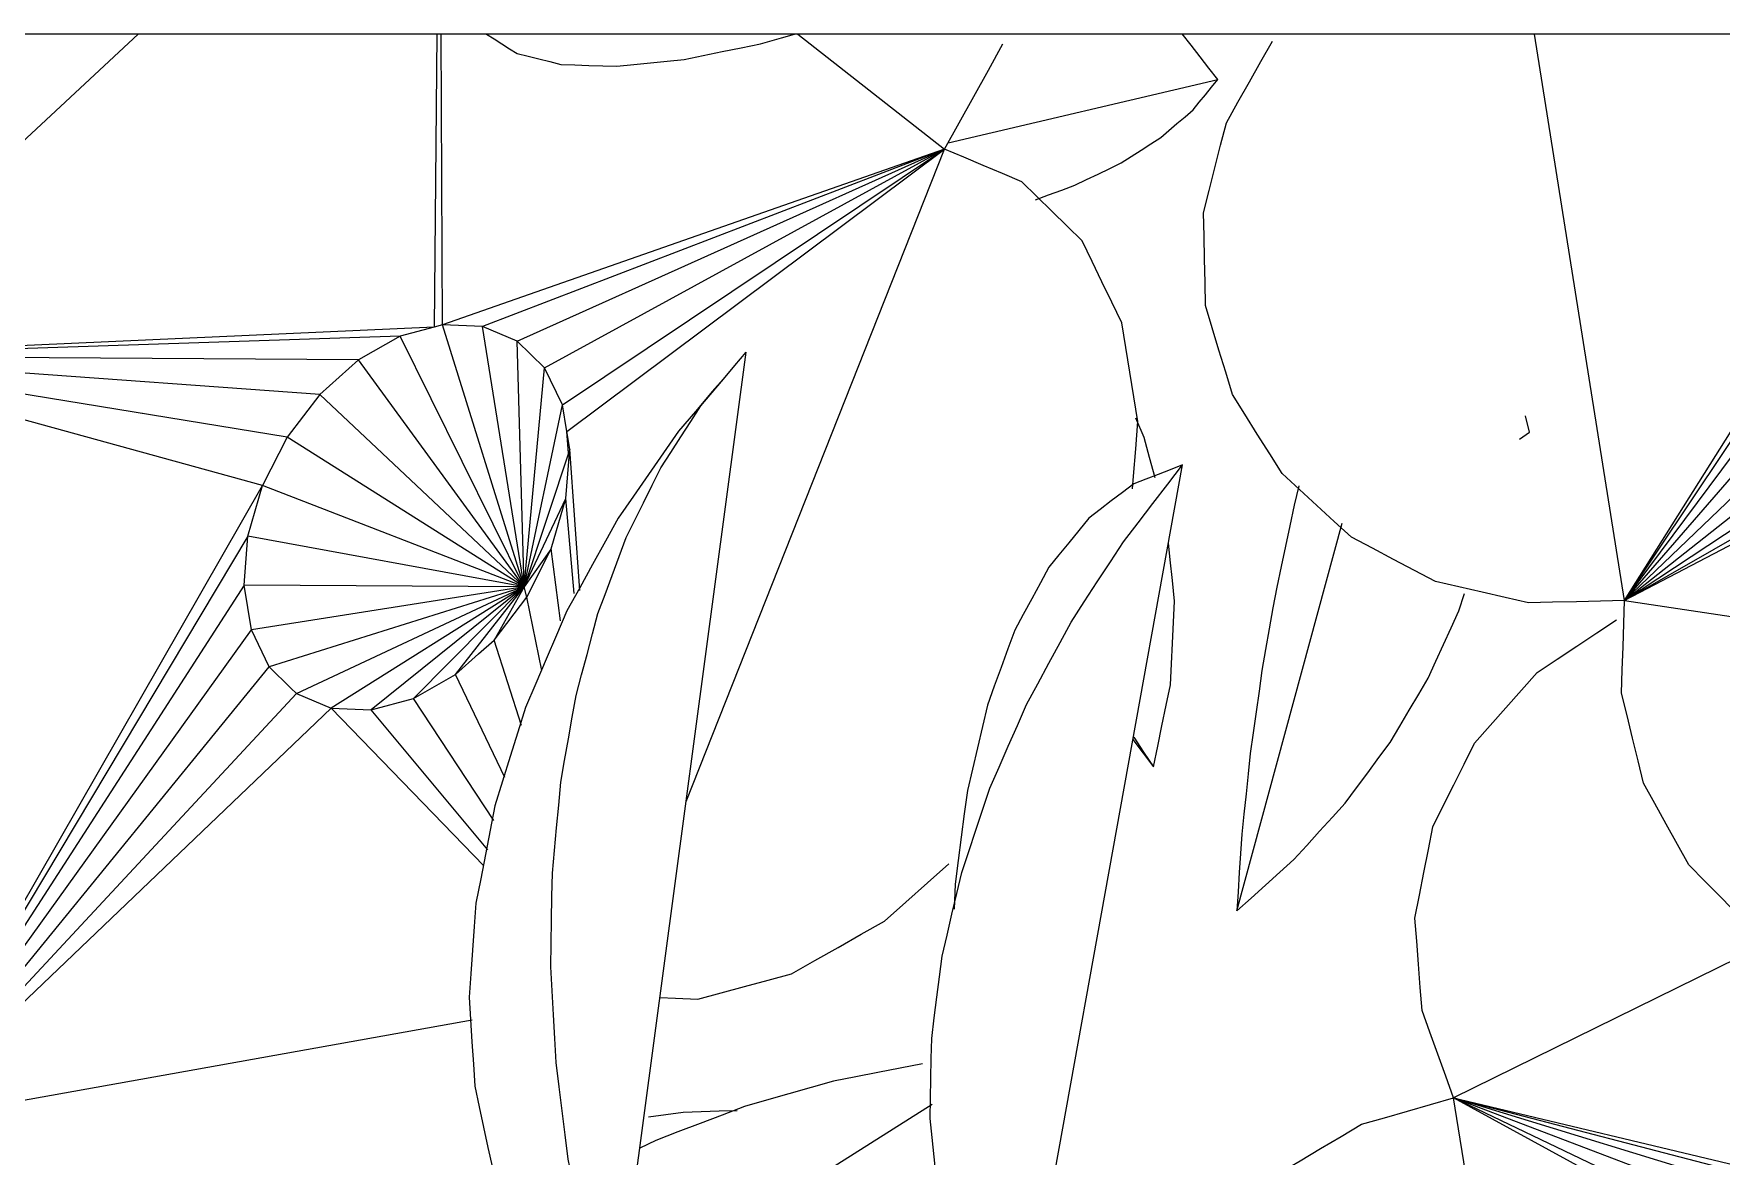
# Model space of a CAD drawing. Header units: metres. Extents: x -18.34 to -13.25, y -25.49 to -16.26.
# Drawn here: x -14.939 to -14.8534, y -20.9681 to -20.9112 of the extents above; entities that cross this region are included whole.
import ezdxf

# ---------------------------------------------------------------- set-up
doc = ezdxf.new("R2010")
doc.units = ezdxf.units.M
for name, color, linetype, lineweight in [('Importações nas famílias', 7, 'Continuous', 5), ('Quadro estrutural', 7, 'Continuous', 5), ('Vegetação', 7, 'Continuous', 5)]:
    doc.layers.add(name, color=color, linetype=linetype, lineweight=lineweight)

# ---------------------------------------------------------------- blocks, each defined once
blk = doc.blocks.new('Planta_pergolado_12200 - plantas pergolado_skp_Component_12-V668-Pavimento 02 - Executivo')
at = {"layer": 'Importações nas famílias', "color": 9, "flags": 128}
for points in [[(0.02661, -0.165775), (0.026581, -0.166686), (0.026552, -0.167597), (0.026524, -0.168507)], [(0.026524, -0.168507), (0.026405, -0.16939), (0.026285, -0.170272)]]:
    blk.add_lwpolyline(points, dxfattribs=at)
blk = doc.blocks.new('Planta_pergolado_12200 - plantas pergolado_skp_Component_16-V3907-Pavimento 02 - Executivo')
at = {"extrusion": (0, 0, -1), "zscale": -1, "rotation": 180}
blk.add_blockref('Planta_pergolado_12200 - plantas pergolado_skp_Component_12-V668-Pavimento 02 - Executivo', (0, 0), dxfattribs=at)
blk = doc.blocks.new('Planta_pergolado_12200 - plantas pergolado_skp_Component_12-V3948-Pavimento 02 - Executivo')
at = {"layer": 'Importações nas famílias', "color": 9}
for p, q in [((0.0159, 0.173345), (0.000331, 0.197987)), ((0.026926, 0.155892), (0.016898, 0.171765)), ((0.025109, 0.169902), (0.024718, 0.17072))]:
    blk.add_line(p, q, dxfattribs=at)
at = {"layer": 'Importações nas famílias', "color": 9, "flags": 128}
for points in [[(-0.000419, 0.197576), (-0.000468, 0.196691), (-0.000533, 0.195514), (-0.000599, 0.194337)], [(-0.000599, 0.194337), (-0.000508, 0.193102), (-0.000417, 0.191867), (-0.000326, 0.190632), (-0.000235, 0.189397)], [(-0.000235, 0.189397), (0.00001, 0.188133), (0.000254, 0.186869), (0.000499, 0.185605), (0.000744, 0.184342)], [(0.000744, 0.184342), (0.001137, 0.183078), (0.00153, 0.181815), (0.001923, 0.180552), (0.002316, 0.179289)], [(0.002316, 0.179289), (0.002848, 0.178056), (0.00338, 0.176823), (0.003912, 0.17559), (0.004444, 0.174358)], [(0.004444, 0.174358), (0.005102, 0.173184), (0.005761, 0.17201), (0.006419, 0.170837), (0.007078, 0.169663)], [(0.007078, 0.169663), (0.007847, 0.168577), (0.008617, 0.16749), (0.009386, 0.166403), (0.010156, 0.165316)], [(0.02682, 0.16541), (0.026392, 0.166533), (0.025964, 0.167656), (0.025536, 0.168779), (0.025109, 0.169902)], [(0.010156, 0.165316), (0.011019, 0.164342), (0.011881, 0.163367), (0.012744, 0.162393), (0.013606, 0.161419)], [(0.028117, 0.160887), (0.027793, 0.162018), (0.027468, 0.163149), (0.027144, 0.16428), (0.02682, 0.16541)], [(0.013606, 0.161419), (0.014542, 0.160579), (0.015477, 0.15974), (0.016412, 0.158901), (0.017348, 0.158062)], [(0.028987, 0.156383), (0.028769, 0.157509), (0.028552, 0.158635), (0.028334, 0.159761), (0.028117, 0.160887)], [(0.017348, 0.158062), (0.018334, 0.157377), (0.01932, 0.156693), (0.020306, 0.156008), (0.021292, 0.155324)]]:
    blk.add_lwpolyline(points, dxfattribs=at)
blk = doc.blocks.new('Planta_pergolado_12200 - plantas pergolado_skp_Component_16-V3950-Pavimento 02 - Executivo')
blk.add_blockref('Planta_pergolado_12200 - plantas pergolado_skp_Component_12-V3948-Pavimento 02 - Executivo', (0, 0))
blk = doc.blocks.new('Planta_pergolado_12200 - plantas pergolado_skp_-V3951-Pavimento 02 - Executivo')
blk.add_blockref('Planta_pergolado_12200 - plantas pergolado_skp_Component_16-V3950-Pavimento 02 - Executivo', (0, 0))
blk = doc.blocks.new('Planta_pergolado_12200 - plantas pergolado_skp_-V3952-Pavimento 02 - Executivo')
for name in ['Planta_pergolado_12200 - plantas pergolado_skp_-V3951-Pavimento 02 - Executivo', 'Planta_pergolado_12200 - plantas pergolado_skp_Component_16-V3907-Pavimento 02 - Executivo']:
    blk.add_blockref(name, (0, 0))
blk = doc.blocks.new('Planta_pergolado_12200 - plantas pergolado_skp_Component_12-V3953-Pavimento 02 - Executivo')
at = {"layer": 'Importações nas famílias', "color": 9}
blk.add_line((0.075698, 0.155073), (0.078897, 0.1414), dxfattribs=at)
at = {"layer": 'Importações nas famílias', "color": 9, "flags": 128}
for points in [[(0.072806, 0.150645), (0.073051, 0.149978), (0.073296, 0.14931), (0.073541, 0.148643)], [(0.073541, 0.148643), (0.073825, 0.148055), (0.074109, 0.147467), (0.074393, 0.146879), (0.074677, 0.146292)], [(0.074677, 0.146292), (0.074998, 0.145791), (0.075318, 0.145289), (0.075638, 0.144788), (0.075959, 0.144287)], [(0.075959, 0.144287), (0.076312, 0.143878), (0.076665, 0.143469), (0.077018, 0.143059), (0.077371, 0.14265)], [(0.078897, 0.1414), (0.079479, 0.141849), (0.08006, 0.142298), (0.080642, 0.142747), (0.081224, 0.143196)], [(0.077371, 0.14265), (0.077752, 0.142338), (0.078134, 0.142025), (0.078515, 0.141712), (0.078897, 0.1414)]]:
    blk.add_lwpolyline(points, dxfattribs=at)
blk = doc.blocks.new('Planta_pergolado_12200 - plantas pergolado_skp_Component_12-V758-Pavimento 02 - Executivo')
at = {"layer": 'Importações nas famílias', "color": 9}
for p, q in [((0.051956, -0.129171), (0.052834, -0.12888)), ((0.036744, -0.140432), (0.056404, -0.135094)), ((0.058302, -0.137281), (0.057311, -0.13753))]:
    blk.add_line(p, q, dxfattribs=at)
at = {"layer": 'Importações nas famílias', "color": 9, "flags": 128}
for points in [[(0.04855, -0.130726), (0.049401, -0.130337), (0.050253, -0.129948), (0.051104, -0.12956), (0.051956, -0.129171)], [(0.04529, -0.132652), (0.046105, -0.132171), (0.04692, -0.131689), (0.047735, -0.131207), (0.04855, -0.130726)], [(0.042214, -0.13493), (0.042983, -0.13436), (0.043752, -0.133791), (0.044521, -0.133222), (0.04529, -0.132652)], [(0.039354, -0.137532), (0.040069, -0.136882), (0.040784, -0.136231), (0.041499, -0.13558), (0.042214, -0.13493)], [(0.036744, -0.140432), (0.037397, -0.139707), (0.038049, -0.138982), (0.038702, -0.138257), (0.039354, -0.137532)], [(0.057311, -0.13753), (0.056275, -0.13775), (0.055238, -0.13797), (0.054202, -0.13819), (0.053166, -0.13841)], [(0.053166, -0.13841), (0.052109, -0.138597), (0.051052, -0.138783), (0.049995, -0.13897), (0.048938, -0.139156)], [(0.048938, -0.139156), (0.047885, -0.139305), (0.046832, -0.139453), (0.045779, -0.139602), (0.044726, -0.139751)], [(0.040629, -0.140179), (0.039658, -0.140242), (0.038687, -0.140305), (0.037715, -0.140369), (0.036744, -0.140432)], [(0.044726, -0.139751), (0.043702, -0.139858), (0.042678, -0.139965), (0.041653, -0.140072), (0.040629, -0.140179)]]:
    blk.add_lwpolyline(points, dxfattribs=at)
blk = doc.blocks.new('Planta_pergolado_12200 - plantas pergolado_skp_Component_17-V3954-Pavimento 02 - Executivo')
at = {"layer": 'Importações nas famílias', "color": 9}
for p, q in [((0.052489, 0.120767), (0.081206, 0.125333)), ((0.052489, 0.120767), (0.046897, 0.083978)), ((0.052489, 0.120767), (0.067889, 0.104693)), ((0.052489, 0.120767), (0.069695, 0.105831)), ((0.052489, 0.120767), (0.071728, 0.106444)), ((0.052489, 0.120767), (0.073848, 0.106491)), ((0.052489, 0.120767), (0.076658, 0.105546)), ((0.064987, 0.096861), (0.052489, 0.120767)), ((0.052489, 0.120767), (0.064929, 0.099055)), ((0.052489, 0.120767), (0.065421, 0.101186)), ((0.052489, 0.120767), (0.066431, 0.103109))]:
    blk.add_line(p, q, dxfattribs=at)
at = {"layer": 'Importações nas famílias', "color": 9, "flags": 128}
for points in [[(0.067438, 0.142017), (0.068613, 0.142043), (0.069789, 0.142069), (0.070964, 0.142095), (0.072139, 0.142121)], [(0.072139, 0.142121), (0.073283, 0.141832), (0.074426, 0.141542), (0.07557, 0.141253), (0.076714, 0.140963)], [(0.062931, 0.140657), (0.064058, 0.140997), (0.065184, 0.141337), (0.066311, 0.141677), (0.067438, 0.142017)], [(0.058924, 0.138135), (0.059926, 0.138765), (0.060927, 0.139396), (0.061929, 0.140026), (0.062931, 0.140657)], [(0.076714, 0.140963), (0.077748, 0.140378), (0.078782, 0.139792), (0.079815, 0.139207), (0.080849, 0.138621)], [(0.055691, 0.134621), (0.056499, 0.1355), (0.057307, 0.136378), (0.058116, 0.137256), (0.058924, 0.138135)], [(0.053452, 0.130356), (0.054012, 0.131423), (0.054571, 0.132489), (0.055131, 0.133555), (0.055691, 0.134621)], [(0.05236, 0.125631), (0.052633, 0.126812), (0.052906, 0.127994), (0.053179, 0.129175), (0.053452, 0.130356)], [(0.052489, 0.120767), (0.052457, 0.121983), (0.052424, 0.123199), (0.052392, 0.124415), (0.05236, 0.125631)], [(0.043216, 0.119804), (0.044359, 0.120082), (0.045502, 0.12036), (0.046645, 0.120639), (0.047788, 0.120917)], [(0.047788, 0.120917), (0.048963, 0.120879), (0.050138, 0.120842), (0.051314, 0.120804), (0.052489, 0.120767)], [(0.039086, 0.117502), (0.040118, 0.118078), (0.041151, 0.118653), (0.042183, 0.119228), (0.043216, 0.119804)], [(0.035679, 0.11417), (0.03653, 0.115003), (0.037382, 0.115836), (0.038234, 0.116669), (0.039086, 0.117502)]]:
    blk.add_lwpolyline(points, dxfattribs=at)
blk = doc.blocks.new('Planta_pergolado_12200 - plantas pergolado_skp_Component_16-V3955-Pavimento 02 - Executivo')
for name in ['Planta_pergolado_12200 - plantas pergolado_skp_Component_12-V3953-Pavimento 02 - Executivo', 'Planta_pergolado_12200 - plantas pergolado_skp_Component_17-V3954-Pavimento 02 - Executivo']:
    blk.add_blockref(name, (0, 0))
at = {"extrusion": (0, 0, -1), "zscale": -1, "rotation": 180}
blk.add_blockref('Planta_pergolado_12200 - plantas pergolado_skp_Component_12-V758-Pavimento 02 - Executivo', (0, 0), dxfattribs=at)
blk = doc.blocks.new('Planta_pergolado_12200 - plantas pergolado_skp_Component_12-V780-Pavimento 02 - Executivo')
at = {"layer": 'Importações nas famílias', "color": 9}
for p, q in [((0.045432, -0.145702), (0.044057, -0.144662)), ((0.060755, -0.145127), (0.061726, -0.145555))]:
    blk.add_line(p, q, dxfattribs=at)
at = {"layer": 'Importações nas famílias', "color": 9, "flags": 128}
for points in [[(0.044057, -0.144662), (0.045095, -0.144446), (0.046134, -0.14423), (0.047172, -0.144014), (0.04821, -0.143798)], [(0.04821, -0.143798), (0.049268, -0.143745), (0.050327, -0.143693), (0.051385, -0.14364), (0.052443, -0.143587)], [(0.052443, -0.143587), (0.053497, -0.143699), (0.054551, -0.14381), (0.055404, -0.1439)], [(0.058707, -0.14458), (0.059731, -0.144853), (0.060755, -0.145127)], [(0.045546, -0.145663), (0.044802, -0.145163), (0.044057, -0.144662)]]:
    blk.add_lwpolyline(points, dxfattribs=at)
blk = doc.blocks.new('Planta_pergolado_12200 - plantas pergolado_skp_Component_17-V3965-Pavimento 02 - Executivo')
at = {"layer": 'Importações nas famílias', "color": 9}
for p, q in [((-0.002443, 0.140535), (-0.001881, 0.141145)), ((0.014438, 0.127395), (0.027264, 0.129434)), ((0.015853, 0.108557), (0.027264, 0.129434)), ((0.016971, 0.107923), (0.027264, 0.129434)), ((0.018511, 0.106406), (0.027264, 0.129434)), ((0.020103, 0.1061), (0.027264, 0.129434)), ((0.027264, 0.129434), (0.021178, 0.106077)), ((0.027264, 0.129434), (0.021679, 0.106066)), ((0.035281, 0.113157), (0.027264, 0.129434)), ((-0.004665, 0.124358), (0.005966, 0.126048)), ((-0.006395, 0.121772), (-0.000688, 0.115816)), ((-0.006252, 0.121986), (-0.000109, 0.116653)), ((-0.006138, 0.122156), (0.000354, 0.117323)), ((-0.006061, 0.12227), (0.000665, 0.117775)), ((-0.00602, 0.122332), (0.000832, 0.118016)), ((-0.002661, 0.11296), (-0.006965, 0.121193)), ((-0.006864, 0.121243), (-0.002364, 0.113389)), ((-0.0067, 0.12133), (-0.001899, 0.114062)), ((-0.00655, 0.12154), (-0.001314, 0.114909)), ((-0.009007, 0.119233), (-0.011721, 0.101372)), ((0.009056, 0.112167), (0.013043, 0.109502)), ((0.009604, 0.112492), (0.015853, 0.108557)), ((0.008211, 0.111474), (0.010923, 0.109455)), ((0.006951, 0.110525), (0.00889, 0.108842)), ((0.005379, 0.109483), (0.007084, 0.107704)), ((0.007084, 0.107704), (0.00889, 0.108842)), ((0.00889, 0.108842), (0.010923, 0.109455)), ((0.00889, 0.108842), (0.009724, 0.103979)), ((0.010923, 0.109455), (0.010436, 0.103424)), ((0.010891, 0.102961), (0.013043, 0.109502)), ((0.010923, 0.109455), (0.013043, 0.109502)), ((0.015106, 0.108979), (0.011212, 0.102577)), ((0.013043, 0.109502), (0.015106, 0.108979)), ((0.015106, 0.108979), (0.015853, 0.108557)), ((0.011532, 0.10231), (0.016971, 0.107923)), ((0.015853, 0.108557), (0.016971, 0.107923)), ((0.016971, 0.107923), (0.018511, 0.106406)), ((0.0065, 0.107069), (0.007084, 0.107704)), ((0.00812, 0.105493), (0.007084, 0.107704)), ((0.017188, 0.105537), (0.018511, 0.106406)), ((0.011822, 0.102015), (0.014086, 0.103501)), ((0.012137, 0.101695), (0.012958, 0.102006)), ((0.004787, 0.097765), (0.004182, 0.099872)), ((0.00501, 0.097388), (0.004787, 0.097765)), ((0.00501, 0.097388), (0.005897, 0.095889)), ((0.005897, 0.095889), (0.007437, 0.094371)), ((0.006489, 0.096583), (0.005966, 0.09597)), ((0.007764, 0.095142), (0.007437, 0.094371)), ((0.005966, 0.093862), (0.007437, 0.094371)), ((0.007437, 0.094371), (0.009302, 0.093315)), ((0.009302, 0.093315), (0.005981, 0.09241)), ((0.006068, 0.091256), (0.00997, 0.092089)), ((0.009629, 0.092394), (0.00608, 0.091579)), ((-0.017405, 0.088077), (-0.018418, 0.088393)), ((0.015396, 0.083576), (0.015686, 0.082173)), ((0.016958, 0.080884), (0.017146, 0.079248)), ((0.017851, 0.080032), (0.018216, 0.069909)), ((0.018424, 0.079535), (0.018216, 0.069909)), ((0.018742, 0.079316), (0.018216, 0.069909)), ((0.018836, 0.079314), (0.018216, 0.069909)), ((0.018216, 0.069909), (0.023353, 0.075205)), ((0.018043, 0.071417), (0.018216, 0.069909)), ((0.018016, 0.070881), (0.018216, 0.069909)), ((0.018216, 0.069909), (0.017661, 0.068651))]:
    blk.add_line(p, q, dxfattribs=at)
at = {"layer": 'Importações nas famílias', "color": 9, "flags": 128}
for points in [[(0.002126, 0.143668), (0.003253, 0.144008), (0.004379, 0.144348), (0.005506, 0.144688), (0.006633, 0.145028)], [(0.006633, 0.145028), (0.007808, 0.145054), (0.008984, 0.14508), (0.010159, 0.145106), (0.011334, 0.145132)], [(0.011334, 0.145132), (0.012478, 0.144843), (0.013622, 0.144553), (0.014765, 0.144263), (0.015909, 0.143974)], [(0.015909, 0.143974), (0.016943, 0.143389), (0.017977, 0.142803), (0.019011, 0.142218), (0.020044, 0.141632)], [(-0.001881, 0.141145), (-0.000879, 0.141776), (0.000122, 0.142407), (0.001124, 0.143037), (0.002126, 0.143668)], [(0.020044, 0.141632), (0.020898, 0.140791), (0.021752, 0.139949), (0.022606, 0.139108), (0.02346, 0.138266)], [(0.02346, 0.138266), (0.024075, 0.137226), (0.024691, 0.136186), (0.025307, 0.135146), (0.025922, 0.134106)], [(0.025922, 0.134106), (0.026258, 0.132938), (0.026593, 0.13177), (0.026928, 0.130602), (0.027264, 0.129434)], [(0.027264, 0.129434), (0.028371, 0.129835), (0.029479, 0.130236), (0.030587, 0.130636), (0.031695, 0.131037)], [(0.031695, 0.131037), (0.032867, 0.131127), (0.034039, 0.131216), (0.035211, 0.131306), (0.036383, 0.131396)], [(0.036383, 0.131396), (0.037539, 0.131168), (0.038695, 0.130941), (0.039852, 0.130714), (0.041008, 0.130486)], [(0.041008, 0.130486), (0.04207, 0.129958), (0.043132, 0.129429), (0.044193, 0.1289), (0.045255, 0.128371)], [(0.045255, 0.128371), (0.04615, 0.127577), (0.047045, 0.126782), (0.04794, 0.125988), (0.048835, 0.125194)], [(0.048835, 0.125194), (0.049502, 0.124188), (0.050169, 0.123182), (0.050837, 0.122177), (0.051504, 0.121171)], [(-0.027922, 0.098786), (-0.028198, 0.09997), (-0.028355, 0.100643)], [(-0.025673, 0.0945), (-0.026235, 0.095571), (-0.026798, 0.096643), (-0.02736, 0.097715), (-0.027922, 0.098786)], [(-0.022431, 0.090955), (-0.023242, 0.091841), (-0.024052, 0.092727), (-0.024863, 0.093613), (-0.025673, 0.0945)], [(-0.018418, 0.088393), (-0.019422, 0.089033), (-0.020425, 0.089674), (-0.021428, 0.090314), (-0.022431, 0.090955)], [(0.021775, 0.06707), (0.021017, 0.067674), (0.020084, 0.068419), (0.01915, 0.069164), (0.018216, 0.069909)]]:
    blk.add_lwpolyline(points, dxfattribs=at)
blk = doc.blocks.new('Planta_pergolado_12200 - plantas pergolado_skp_Component_16-V3966-Pavimento 02 - Executivo')
at = {"extrusion": (0, 0, -1), "zscale": -1, "rotation": 180}
blk.add_blockref('Planta_pergolado_12200 - plantas pergolado_skp_Component_12-V780-Pavimento 02 - Executivo', (0, 0), dxfattribs=at)
blk.add_blockref('Planta_pergolado_12200 - plantas pergolado_skp_Component_17-V3965-Pavimento 02 - Executivo', (0, 0))
blk = doc.blocks.new('Planta_pergolado_12200 - plantas pergolado_skp_-V4003-Pavimento 02 - Executivo')
for name in ['Planta_pergolado_12200 - plantas pergolado_skp_Component_16-V3966-Pavimento 02 - Executivo', 'Planta_pergolado_12200 - plantas pergolado_skp_Component_16-V3955-Pavimento 02 - Executivo']:
    blk.add_blockref(name, (0, 0))
blk = doc.blocks.new('Planta_pergolado_12200 - plantas pergolado_skp_-V4061-Pavimento 02 - Executivo')
for name in ['Planta_pergolado_12200 - plantas pergolado_skp_-V3952-Pavimento 02 - Executivo', 'Planta_pergolado_12200 - plantas pergolado_skp_-V4003-Pavimento 02 - Executivo']:
    blk.add_blockref(name, (0, 0))
blk = doc.blocks.new('Planta_pergolado_12200 - plantas pergolado_skp_Component_12-V3361-Pavimento 02 - Executivo')
at = {"layer": 'Importações nas famílias', "color": 9}
for p, q in [((0.060663, 0.126085), (0.061014, 0.125594)), ((0.061014, 0.125594), (0.061851, 0.125794))]:
    blk.add_line(p, q, dxfattribs=at)
blk = doc.blocks.new('Planta_pergolado_12200 - plantas pergolado_skp_Component_12-V1348-Pavimento 02 - Executivo')
at = {"layer": 'Importações nas famílias', "color": 9}
blk.add_line((0.014462, -0.172091), (0.065079, -0.165323), dxfattribs=at)
at = {"layer": 'Importações nas famílias', "color": 9, "flags": 128}
for points in [[(0.062348, -0.167622), (0.063031, -0.167047), (0.063714, -0.166473), (0.064396, -0.165898), (0.065079, -0.165323)], [(0.063714, -0.166492), (0.063077, -0.167037), (0.062076, -0.167894), (0.061075, -0.168751)], [(0.059205, -0.169655), (0.059991, -0.169147), (0.060777, -0.168639), (0.061563, -0.16813), (0.062348, -0.167622)], [(0.061075, -0.168751), (0.059973, -0.169515), (0.058871, -0.170278), (0.057769, -0.171042), (0.056667, -0.171806)], [(0.055685, -0.171399), (0.056565, -0.170963), (0.057445, -0.170527), (0.058325, -0.170091), (0.059205, -0.169655)], [(0.051825, -0.172835), (0.05279, -0.172476), (0.053755, -0.172117), (0.05472, -0.171758), (0.055685, -0.171399)], [(0.056667, -0.171806), (0.055489, -0.172458), (0.054312, -0.173111), (0.053134, -0.173763), (0.051957, -0.174416)], [(0.01694, -0.174652), (0.01632, -0.174012), (0.015701, -0.173372), (0.015082, -0.172731), (0.014462, -0.172091)], [(0.014462, -0.172091), (0.015666, -0.172414), (0.01687, -0.172736), (0.018075, -0.173059), (0.019279, -0.173381)], [(0.04767, -0.173946), (0.048709, -0.173668), (0.049748, -0.17339), (0.050787, -0.173112), (0.051825, -0.172835)], [(0.019279, -0.173381), (0.020499, -0.173621), (0.02172, -0.173861), (0.02294, -0.174101), (0.024161, -0.174341)], [(0.024161, -0.174341), (0.025384, -0.174496), (0.026608, -0.17465), (0.027831, -0.174805), (0.029055, -0.17496)], [(0.043266, -0.174721), (0.044367, -0.174527), (0.045468, -0.174334), (0.046569, -0.17414), (0.04767, -0.173946)], [(0.051957, -0.174416), (0.050732, -0.174942), (0.049506, -0.175468), (0.048281, -0.175994), (0.047056, -0.176519)], [(0.020048, -0.176702), (0.019271, -0.17619), (0.018494, -0.175677), (0.017717, -0.175165), (0.01694, -0.174652)], [(0.029055, -0.17496), (0.030268, -0.175027), (0.03148, -0.175095), (0.032693, -0.175163), (0.033906, -0.175231)], [(0.033906, -0.175231), (0.035095, -0.175211), (0.036283, -0.175191), (0.037472, -0.175171), (0.038661, -0.175151)], [(0.038661, -0.175151), (0.039812, -0.175043), (0.040963, -0.174936), (0.042114, -0.174828), (0.043266, -0.174721)], [(0.023713, -0.178192), (0.022797, -0.17782), (0.02188, -0.177447), (0.020964, -0.177075), (0.020048, -0.176702)], [(0.047056, -0.176519), (0.045811, -0.176907), (0.044567, -0.177294), (0.043323, -0.177681), (0.042078, -0.178068)], [(0.02785, -0.179087), (0.026816, -0.178864), (0.025782, -0.17864), (0.024747, -0.178416), (0.023713, -0.178192)], [(0.042078, -0.178068), (0.040844, -0.178307), (0.03961, -0.178546), (0.038376, -0.178785), (0.037142, -0.179025)], [(0.032362, -0.179367), (0.031234, -0.179297), (0.030106, -0.179227), (0.028978, -0.179157), (0.02785, -0.179087)], [(0.037142, -0.179025), (0.035947, -0.17911), (0.034752, -0.179196), (0.033557, -0.179282), (0.032362, -0.179367)]]:
    blk.add_lwpolyline(points, dxfattribs=at)
blk = doc.blocks.new('Planta_pergolado_12200 - plantas pergolado_skp_Component_12-V1349-Pavimento 02 - Executivo')
at = {"layer": 'Importações nas famílias', "color": 9}
for p, q in [((0.01205, -0.151731), (0.059356, -0.143187)), ((0.038104, -0.154722), (0.036837, -0.154775))]:
    blk.add_line(p, q, dxfattribs=at)
at = {"layer": 'Importações nas famílias', "color": 9, "flags": 128}
for points in [[(0.055456, -0.146186), (0.056431, -0.145436), (0.057406, -0.144686), (0.058381, -0.143936), (0.059356, -0.143187)], [(0.059356, -0.143187), (0.059118, -0.143805), (0.05888, -0.144424), (0.058642, -0.145042), (0.058404, -0.145661)], [(0.051394, -0.148833), (0.052409, -0.148171), (0.053425, -0.147509), (0.05444, -0.146847), (0.055456, -0.146186)], [(0.058404, -0.145661), (0.057968, -0.14623), (0.057533, -0.1468), (0.057097, -0.147369), (0.056661, -0.147938)], [(0.056661, -0.147938), (0.056038, -0.148445), (0.055415, -0.148951), (0.054792, -0.149458), (0.054169, -0.149964)], [(0.047215, -0.151098), (0.04826, -0.150532), (0.049305, -0.149965), (0.050349, -0.149399), (0.051394, -0.148833)], [(0.054169, -0.149964), (0.053373, -0.150396), (0.052577, -0.150829), (0.051781, -0.151261), (0.050985, -0.151693)], [(0.042967, -0.152956), (0.044029, -0.152492), (0.045091, -0.152027), (0.046153, -0.151562), (0.047215, -0.151098)], [(0.01205, -0.151731), (0.012838, -0.152163), (0.013626, -0.152594), (0.014414, -0.153025), (0.015203, -0.153456)], [(0.050985, -0.151693), (0.050035, -0.15204), (0.049085, -0.152387), (0.048135, -0.152734), (0.047185, -0.153082)], [(0.038696, -0.154387), (0.039764, -0.15403), (0.040832, -0.153672), (0.0419, -0.153314), (0.042967, -0.152956)], [(0.047185, -0.153082), (0.046103, -0.153336), (0.045021, -0.153591), (0.043939, -0.153845), (0.042857, -0.1541)], [(0.015203, -0.153456), (0.016062, -0.15378), (0.016922, -0.154103), (0.017782, -0.154426), (0.018641, -0.154749)], [(0.018641, -0.154749), (0.019563, -0.15496), (0.020484, -0.155171), (0.021406, -0.155382), (0.022327, -0.155593)], [(0.03445, -0.155375), (0.035512, -0.155128), (0.036573, -0.154881), (0.037635, -0.154634), (0.038696, -0.154387)], [(0.042857, -0.1541), (0.041669, -0.154255), (0.040481, -0.154411), (0.039292, -0.154566), (0.038104, -0.154722)], [(0.022327, -0.155593), (0.0233, -0.15569), (0.024274, -0.155787), (0.025247, -0.155884), (0.02622, -0.155981)], [(0.030276, -0.155908), (0.03132, -0.155775), (0.032363, -0.155642), (0.033407, -0.155508), (0.03445, -0.155375)], [(0.02622, -0.155981), (0.027234, -0.155963), (0.028248, -0.155945), (0.029262, -0.155927), (0.030276, -0.155908)]]:
    blk.add_lwpolyline(points, dxfattribs=at)
blk = doc.blocks.new('Planta_pergolado_12200 - plantas pergolado_skp_Component_12-V4278-Pavimento 02 - Executivo')
at = {"layer": 'Importações nas famílias', "color": 9, "flags": 128}
for points in [[(0.081204, 0.178484), (0.080958, 0.178098), (0.080712, 0.177711), (0.080466, 0.177325), (0.08022, 0.176938)], [(0.08022, 0.176938), (0.080083, 0.176383), (0.079946, 0.175828), (0.079809, 0.175272), (0.079672, 0.174717)], [(0.079672, 0.174717), (0.079647, 0.174006), (0.079622, 0.173295), (0.079597, 0.172584), (0.079572, 0.171873)], [(0.079572, 0.171873), (0.079659, 0.171023), (0.079747, 0.170173), (0.079834, 0.169323), (0.079922, 0.168472)], [(0.079922, 0.168472), (0.08012, 0.167503), (0.080318, 0.166534), (0.080516, 0.165565), (0.080715, 0.164596)], [(0.080715, 0.164596), (0.081019, 0.16353), (0.081206, 0.162874)]]:
    blk.add_lwpolyline(points, dxfattribs=at)
blk = doc.blocks.new('Planta_pergolado_12200 - plantas pergolado_skp_Component_17-V4279-Pavimento 02 - Executivo')
at = {"layer": 'Importações nas famílias', "color": 9}
for p, q in [((0.058312, 0.189848), (0.064877, 0.213717)), ((0.060762, 0.188606), (0.064877, 0.213717)), ((0.062935, 0.186949), (0.064877, 0.213717)), ((0.064684, 0.184991), (0.064877, 0.213717)), ((0.064877, 0.213717), (0.081206, 0.196151)), ((0.065889, 0.182866), (0.064877, 0.213717)), ((0.066352, 0.181149), (0.064877, 0.213717)), ((0.053258, 0.190786), (0.02597, 0.208403)), ((0.02597, 0.208403), (0.050999, 0.190418)), ((0.02597, 0.208403), (0.049129, 0.189511)), ((0.055753, 0.190592), (0.02597, 0.208403)), ((0.02597, 0.208403), (0.058312, 0.189848)), ((0.03121, 0.17922), (0.02597, 0.208403)), ((0.047029, 0.186366), (0.02597, 0.208403)), ((0.047775, 0.188129), (0.02597, 0.208403)), ((0.049129, 0.189511), (0.050999, 0.190418)), ((0.050999, 0.190418), (0.053258, 0.190786)), ((0.053185, 0.176573), (0.050999, 0.190418)), ((0.053185, 0.176573), (0.053258, 0.190786)), ((0.053185, 0.176573), (0.055753, 0.190592)), ((0.053258, 0.190786), (0.055753, 0.190592)), ((0.055753, 0.190592), (0.058312, 0.189848)), ((0.048047, 0.188407), (0.049129, 0.189511)), ((0.053185, 0.176573), (0.049129, 0.189511)), ((0.053185, 0.176573), (0.058312, 0.189848)), ((0.060762, 0.188606), (0.058312, 0.189848)), ((0.048047, 0.188407), (0.047775, 0.188129)), ((0.053185, 0.176573), (0.060762, 0.188606)), ((0.062935, 0.186949), (0.060762, 0.188606)), ((0.047775, 0.188129), (0.047029, 0.186366)), ((0.047775, 0.188129), (0.053185, 0.176573)), ((0.053185, 0.176573), (0.062935, 0.186949)), ((0.064684, 0.184991), (0.062935, 0.186949)), ((0.047029, 0.186366), (0.039027, 0.178624)), ((0.047029, 0.186366), (0.046943, 0.18434)), ((0.053185, 0.176573), (0.047029, 0.186366)), ((0.053185, 0.176573), (0.064684, 0.184991)), ((0.065889, 0.182866), (0.064684, 0.184991)), ((0.039849, 0.178429), (0.046943, 0.18434)), ((0.053185, 0.176573), (0.046943, 0.18434)), ((0.046943, 0.18434), (0.047523, 0.182192)), ((0.053185, 0.176573), (0.065889, 0.182866)), ((0.066352, 0.181149), (0.065889, 0.182866)), ((0.041329, 0.178112), (0.047523, 0.182192)), ((0.053185, 0.176573), (0.047523, 0.182192)), ((0.047523, 0.182192), (0.048728, 0.180066)), ((0.053185, 0.176573), (0.066468, 0.180717)), ((0.066468, 0.180717), (0.066352, 0.181149)), ((0.081206, 0.181005), (0.066352, 0.181149)), ((0.066383, 0.178692), (0.066468, 0.180717)), ((0.066468, 0.180717), (0.081206, 0.180794)), ((0.075375, 0.155252), (0.066468, 0.180717)), ((0.043504, 0.177562), (0.048728, 0.180066)), ((0.048728, 0.180066), (0.053185, 0.176573)), ((0.048728, 0.180066), (0.049776, 0.178892)), ((0.046153, 0.176707), (0.050477, 0.178108)), ((0.049776, 0.178892), (0.050477, 0.178108)), ((0.053185, 0.176573), (0.050477, 0.178108)), ((0.050477, 0.178108), (0.05265, 0.176451)), ((0.053185, 0.176573), (0.066383, 0.178692)), ((0.065637, 0.176928), (0.066383, 0.178692)), ((0.075375, 0.155252), (0.066383, 0.178692)), ((0.048929, 0.175681), (0.05265, 0.176451)), ((0.05265, 0.176451), (0.053185, 0.176573)), ((0.05265, 0.176451), (0.0551, 0.175209)), ((0.053185, 0.176573), (0.065637, 0.176928)), ((0.053185, 0.176573), (0.057659, 0.174465)), ((0.060153, 0.174271), (0.053185, 0.176573)), ((0.053185, 0.176573), (0.064283, 0.175546)), ((0.053185, 0.176573), (0.062413, 0.17464)), ((0.0551, 0.175209), (0.053185, 0.176573)), ((0.064283, 0.175546), (0.065637, 0.176928)), ((0.065637, 0.176928), (0.075375, 0.155252)), ((0.062413, 0.17464), (0.064283, 0.175546)), ((0.064283, 0.175546), (0.075375, 0.155252)), ((0.051451, 0.174735), (0.0551, 0.175209)), ((0.0551, 0.175209), (0.057659, 0.174465)), ((0.061058, 0.174419), (0.062413, 0.17464)), ((0.062413, 0.17464), (0.075375, 0.155252)), ((0.052848, 0.174046), (0.057659, 0.174465)), ((0.053, 0.173754), (0.060153, 0.174271)), ((0.057659, 0.174465), (0.060153, 0.174271)), ((0.059957, 0.174336), (0.061058, 0.174419)), ((0.060153, 0.174271), (0.061058, 0.174419)), ((0.061058, 0.174419), (0.075375, 0.155252)), ((0.042293, 0.16837), (0.075375, 0.155252)), ((0.081206, 0.162706), (0.075375, 0.155252))]:
    blk.add_line(p, q, dxfattribs=at)
at = {"layer": 'Importações nas famílias', "color": 9, "flags": 128}
for points in [[(0.032349, 0.169699), (0.032315, 0.168901), (0.032268, 0.167778)], [(0.032268, 0.167778), (0.032589, 0.166587), (0.03291, 0.165396), (0.033231, 0.164205), (0.033552, 0.163014)], [(0.033552, 0.163014), (0.034221, 0.161835), (0.034889, 0.160657), (0.035557, 0.159478), (0.036225, 0.1583)], [(0.036225, 0.1583), (0.037195, 0.157214), (0.038164, 0.156129), (0.039134, 0.155043)], [(0.073722, 0.151341), (0.074136, 0.152319), (0.074549, 0.153296), (0.074962, 0.154274), (0.075375, 0.155252)], [(0.075375, 0.155252), (0.07671, 0.154513), (0.078045, 0.153774), (0.079379, 0.153035), (0.080714, 0.152296)], [(0.07072, 0.148276), (0.07147, 0.149042), (0.072221, 0.149808), (0.072972, 0.150575), (0.073722, 0.151341)], [(0.066572, 0.146267), (0.067609, 0.146769), (0.068646, 0.147271), (0.069683, 0.147774), (0.07072, 0.148276)], [(0.058148, 0.145715), (0.058796, 0.145664), (0.060179, 0.145557), (0.061562, 0.145449)], [(0.061562, 0.145449), (0.062814, 0.145654), (0.064067, 0.145858), (0.065319, 0.146062), (0.066572, 0.146267)]]:
    blk.add_lwpolyline(points, dxfattribs=at)
blk = doc.blocks.new('Planta_pergolado_12200 - plantas pergolado_skp_Component_16-V4280-Pavimento 02 - Executivo')
for name in ['Planta_pergolado_12200 - plantas pergolado_skp_Component_17-V4279-Pavimento 02 - Executivo', 'Planta_pergolado_12200 - plantas pergolado_skp_Component_12-V4278-Pavimento 02 - Executivo', 'Planta_pergolado_12200 - plantas pergolado_skp_Component_12-V3361-Pavimento 02 - Executivo']:
    blk.add_blockref(name, (0, 0))
at = {"extrusion": (0, 0, -1), "zscale": -1, "rotation": 180}
for name in ['Planta_pergolado_12200 - plantas pergolado_skp_Component_12-V1348-Pavimento 02 - Executivo', 'Planta_pergolado_12200 - plantas pergolado_skp_Component_12-V1349-Pavimento 02 - Executivo']:
    blk.add_blockref(name, (0, 0), dxfattribs=at)
blk = doc.blocks.new('Planta_pergolado_12200 - plantas pergolado_skp_-V4291-Pavimento 02 - Executivo')
blk.add_blockref('Planta_pergolado_12200 - plantas pergolado_skp_Component_16-V4280-Pavimento 02 - Executivo', (0, 0))
blk = doc.blocks.new('Planta_pergolado_12200 - plantas pergolado_skp_-V4292-Pavimento 02 - Executivo')
blk.add_blockref('Planta_pergolado_12200 - plantas pergolado_skp_-V4291-Pavimento 02 - Executivo', (0, 0))
blk = doc.blocks.new('Planta_pergolado_12200 - plantas pergolado_skp_-V4293-Pavimento 02 - Executivo')
blk.add_blockref('Planta_pergolado_12200 - plantas pergolado_skp_-V4292-Pavimento 02 - Executivo', (0, 0))
blk = doc.blocks.new('Planta_pergolado_12200 - Planta_pergolado_12200-V4294-Pavimento 02 - Executivo')
for name in ['Planta_pergolado_12200 - plantas pergolado_skp_-V4293-Pavimento 02 - Executivo', 'Planta_pergolado_12200 - plantas pergolado_skp_-V4061-Pavimento 02 - Executivo']:
    blk.add_blockref(name, (0, 0))
blk = doc.blocks.new('Tram - Tram-V4302-Pavimento 02 - Executivo')
at = {"layer": 'Quadro estrutural'}
blk.add_line((2.5, -0.05), (0, -0.05), dxfattribs=at)

msp = doc.modelspace()

# ---------------------------------------------------------------- block references
at = {"layer": 'Quadro estrutural'}
msp.add_blockref('Tram - Tram-V4302-Pavimento 02 - Executivo', (-16.59, -20.861243), dxfattribs=at)
at = {"layer": 'Vegetação', "color": 9, "rotation": 89.99999999999997}
msp.add_blockref('Planta_pergolado_12200 - Planta_pergolado_12200-V4294-Pavimento 02 - Executivo', (-14.737518, -20.992449), dxfattribs=at)

doc.saveas('drawing.dxf')
